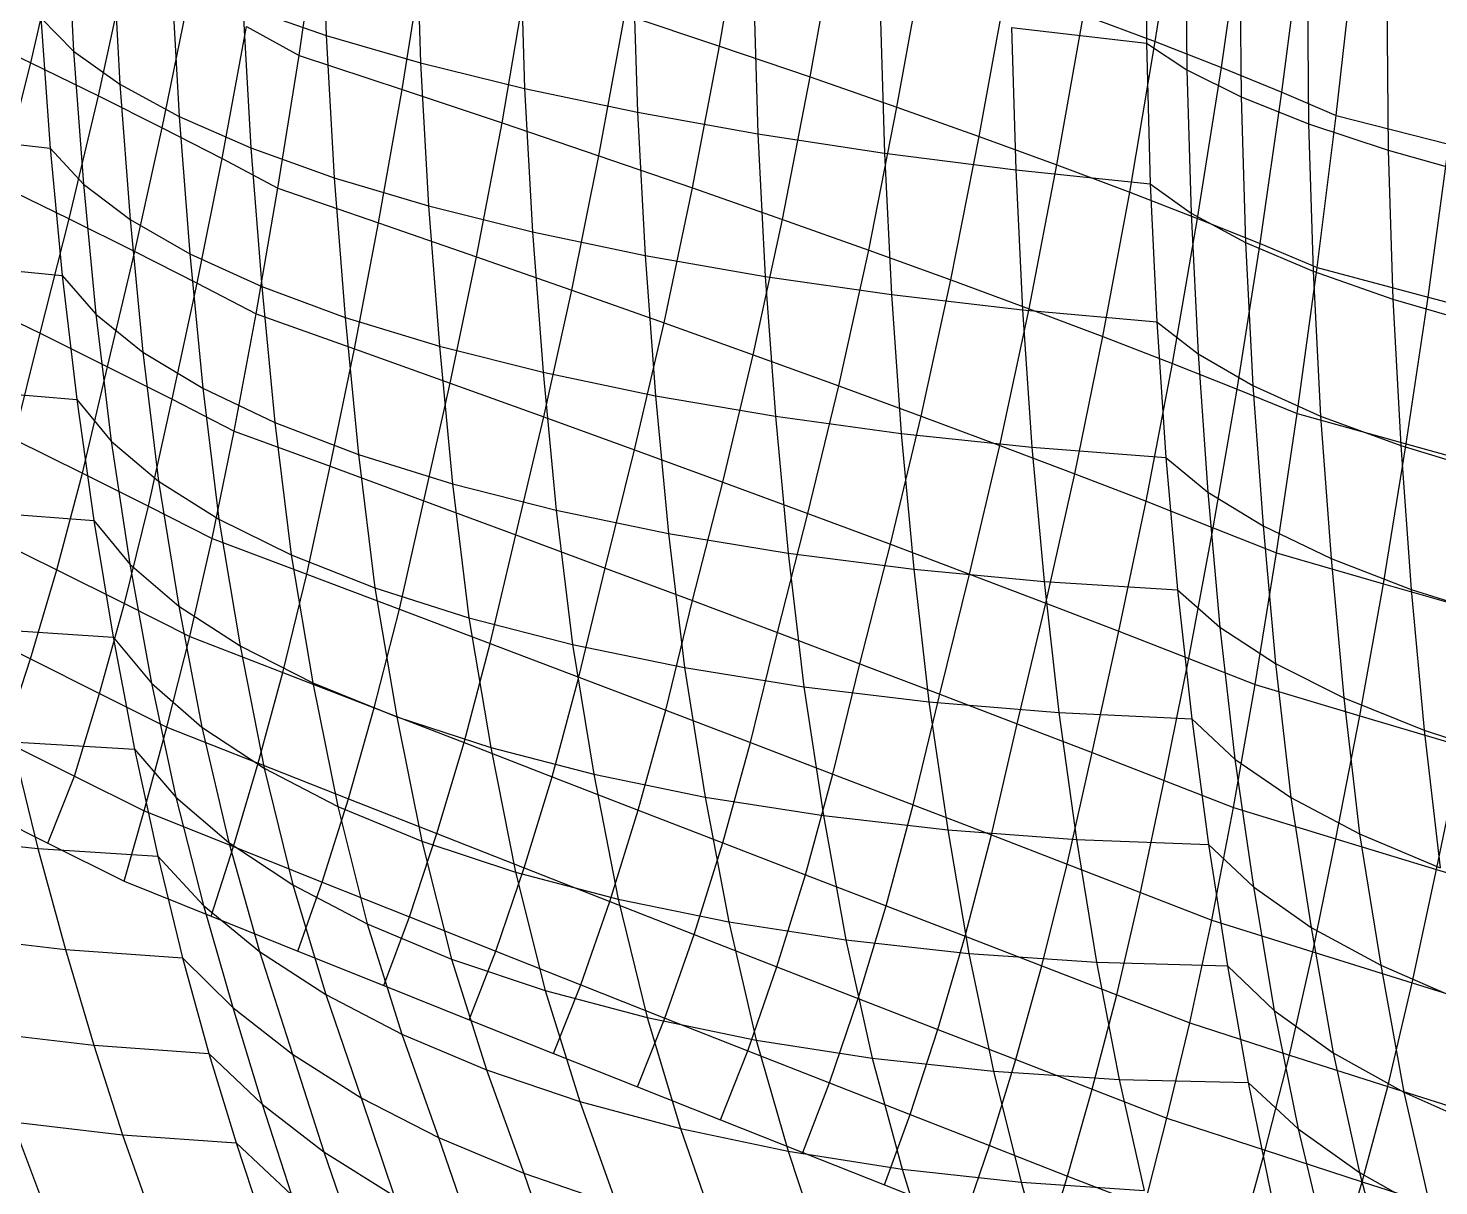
# Model space of a CAD drawing. Extents: x -429 to 429, y -1 to 209.
# Drawn here: x -356.14 to -336.37, y 52.91 to 69.14 of the extents above; entities that cross this region are included whole.
import ezdxf

# ---------------------------------------------------------------- set-up
doc = ezdxf.new("R2010")
doc.units = 0

msp = doc.modelspace()

# ---------------------------------------------------------------- linework, layer by layer
at = {"layer": 'default', "color": 5, "linetype": 'CONTINUOUS'}
for p, q in [((-352.03, 71.071, 107.164), (-351.962, 69.042, 107.386)), ((-340.48, 70.936, 100.663), (-340.464, 68.932, 100.829)), ((-340.48, 70.936, 100.663), (-340.464, 68.932, 100.829)), ((-355.604, 70.719, 114.248), (-355.504, 68.819, 114.49)), ((-350.708, 70.697, 105.741), (-350.641, 68.659, 105.966)), ((-339.914, 70.598, 98.745), (-339.898, 68.557, 98.914)), ((-354.962, 70.288, 112.392), (-354.856, 68.356, 112.643)), ((-349.247, 70.34, 104.47), (-349.181, 68.298, 104.697)), ((-339.155, 70.252, 96.9), (-339.139, 68.179, 97.072)), ((-347.663, 70.003, 103.367), (-347.599, 67.964, 103.593)), ((-354.135, 69.861, 110.617), (-354.025, 67.903, 110.875)), ((-338.212, 69.903, 95.148), (-338.195, 67.804, 95.323)), ((-345.974, 69.691, 102.441), (-345.912, 67.66, 102.666)), ((-353.131, 69.445, 108.942), (-351.962, 69.042, 107.386)), ((-353.131, 69.445, 108.942), (-353.019, 67.465, 109.207)), ((-344.198, 69.406, 101.705), (-344.139, 67.39, 101.926)), ((-337.094, 69.555, 93.509), (-337.077, 67.433, 93.686)), ((-355.961, 69.288, 116.399), (-355.504, 68.819, 114.49)), ((-355.961, 69.288, 116.399), (-355.831, 67.462, 116.67)), ((-355.961, 69.288, 116.399), (-355.831, 67.462, 116.67)), ((-351.962, 69.042, 107.386), (-350.641, 68.659, 105.966)), ((-351.962, 69.042, 107.386), (-351.849, 67.047, 107.656)), ((-342.355, 69.152, 101.166), (-340.464, 68.932, 100.829)), ((-342.355, 69.152, 101.166), (-342.298, 67.156, 101.381)), ((-355.504, 68.819, 114.49), (-354.856, 68.356, 112.643)), ((-355.504, 68.819, 114.49), (-355.366, 66.956, 114.771)), ((-340.464, 68.932, 100.829), (-339.898, 68.557, 98.914)), ((-340.464, 68.932, 100.829), (-340.411, 66.962, 101.038)), ((-340.464, 68.932, 100.829), (-340.411, 66.962, 101.038)), ((-350.641, 68.659, 105.966), (-349.181, 68.298, 104.697)), ((-350.641, 68.659, 105.966), (-350.528, 66.654, 106.239)), ((-339.898, 68.557, 98.914), (-339.139, 68.179, 97.072)), ((-339.898, 68.557, 98.914), (-339.84, 66.549, 99.13)), ((-354.856, 68.356, 112.643), (-354.025, 67.903, 110.875)), ((-354.856, 68.356, 112.643), (-354.712, 66.46, 112.932)), ((-349.181, 68.298, 104.697), (-347.599, 67.964, 103.593)), ((-349.181, 68.298, 104.697), (-349.071, 66.29, 104.971)), ((-339.139, 68.179, 97.072), (-338.195, 67.804, 95.323)), ((-339.139, 68.179, 97.072), (-339.077, 66.139, 97.294)), ((-354.025, 67.903, 110.875), (-353.019, 67.465, 109.207)), ((-354.025, 67.903, 110.875), (-353.876, 65.98, 111.173)), ((-347.599, 67.964, 103.593), (-345.912, 67.66, 102.666)), ((-347.599, 67.964, 103.593), (-347.492, 65.958, 103.867)), ((-357.622, 67.662, 117.128), (-355.831, 67.462, 116.67)), ((-345.912, 67.66, 102.666), (-344.139, 67.39, 101.926)), ((-345.912, 67.66, 102.666), (-345.808, 65.663, 102.937)), ((-338.195, 67.804, 95.323), (-337.077, 67.433, 93.686)), ((-338.195, 67.804, 95.323), (-338.13, 65.736, 95.55)), ((-355.831, 67.462, 116.67), (-355.366, 66.956, 114.771)), ((-355.831, 67.462, 116.67), (-355.663, 65.677, 116.977)), ((-355.831, 67.462, 116.67), (-355.663, 65.677, 116.977)), ((-353.019, 67.465, 109.207), (-351.849, 67.047, 107.656)), ((-353.019, 67.465, 109.207), (-352.867, 65.521, 109.512)), ((-337.077, 67.433, 93.686), (-335.797, 67.073, 92.179)), ((-337.077, 67.433, 93.686), (-337.011, 65.345, 93.918)), ((-344.139, 67.39, 101.926), (-342.298, 67.156, 101.381)), ((-344.139, 67.39, 101.926), (-344.039, 65.408, 102.193)), ((-351.849, 67.047, 107.656), (-350.528, 66.654, 106.239)), ((-351.849, 67.047, 107.656), (-351.697, 65.088, 107.966)), ((-342.298, 67.156, 101.381), (-340.411, 66.962, 101.038)), ((-342.298, 67.156, 101.381), (-342.203, 65.194, 101.641)), ((-355.366, 66.956, 114.771), (-354.712, 66.46, 112.932)), ((-355.366, 66.956, 114.771), (-355.192, 65.132, 115.088)), ((-340.411, 66.962, 101.038), (-339.84, 66.549, 99.13)), ((-340.411, 66.962, 101.038), (-340.32, 65.025, 101.288)), ((-340.411, 66.962, 101.038), (-340.32, 65.025, 101.288)), ((-350.528, 66.654, 106.239), (-349.071, 66.29, 104.971)), ((-350.528, 66.654, 106.239), (-350.376, 64.686, 106.553)), ((-354.712, 66.46, 112.932), (-353.876, 65.98, 111.173)), ((-354.712, 66.46, 112.932), (-354.533, 64.603, 113.258)), ((-339.84, 66.549, 99.13), (-339.077, 66.139, 97.294)), ((-339.84, 66.549, 99.13), (-339.741, 64.575, 99.389)), ((-349.071, 66.29, 104.971), (-347.492, 65.958, 103.867)), ((-349.071, 66.29, 104.971), (-348.921, 64.318, 105.288)), ((-339.077, 66.139, 97.294), (-338.13, 65.736, 95.55)), ((-339.077, 66.139, 97.294), (-338.973, 64.133, 97.562)), ((-357.45, 65.851, 117.442), (-355.663, 65.677, 116.977)), ((-353.876, 65.98, 111.173), (-352.867, 65.521, 109.512)), ((-353.876, 65.98, 111.173), (-353.694, 64.096, 111.506)), ((-347.492, 65.958, 103.867), (-345.808, 65.663, 102.937)), ((-347.492, 65.958, 103.867), (-347.345, 63.99, 104.183)), ((-355.663, 65.677, 116.977), (-355.192, 65.132, 115.088)), ((-355.663, 65.677, 116.977), (-355.459, 63.935, 117.319)), ((-355.663, 65.677, 116.977), (-355.459, 63.935, 117.319)), ((-345.808, 65.663, 102.937), (-344.039, 65.408, 102.193)), ((-345.808, 65.663, 102.937), (-345.666, 63.703, 103.251)), ((-338.13, 65.736, 95.55), (-337.011, 65.345, 93.918)), ((-338.13, 65.736, 95.55), (-338.023, 63.703, 95.826)), ((-352.867, 65.521, 109.512), (-351.697, 65.088, 107.966)), ((-352.867, 65.521, 109.512), (-352.683, 63.616, 109.851)), ((-344.039, 65.408, 102.193), (-342.203, 65.194, 101.641)), ((-344.039, 65.408, 102.193), (-343.901, 63.462, 102.501)), ((-337.011, 65.345, 93.918), (-335.73, 64.969, 92.416)), ((-337.011, 65.345, 93.918), (-336.901, 63.291, 94.2)), ((-355.192, 65.132, 115.088), (-354.533, 64.603, 113.258)), ((-355.192, 65.132, 115.088), (-354.979, 63.353, 115.442)), ((-351.697, 65.088, 107.966), (-350.376, 64.686, 106.553)), ((-351.697, 65.088, 107.966), (-351.511, 63.168, 108.311)), ((-342.203, 65.194, 101.641), (-340.32, 65.025, 101.288)), ((-342.203, 65.194, 101.641), (-342.07, 63.269, 101.942)), ((-340.32, 65.025, 101.288), (-339.741, 64.575, 99.389)), ((-340.32, 65.025, 101.288), (-340.192, 63.126, 101.58)), ((-340.32, 65.025, 101.288), (-340.192, 63.126, 101.58)), ((-350.376, 64.686, 106.553), (-348.921, 64.318, 105.288)), ((-350.376, 64.686, 106.553), (-350.191, 62.756, 106.902)), ((-354.533, 64.603, 113.258), (-353.694, 64.096, 111.506)), ((-354.533, 64.603, 113.258), (-354.312, 62.792, 113.623)), ((-339.741, 64.575, 99.389), (-338.973, 64.133, 97.562)), ((-339.741, 64.575, 99.389), (-339.605, 62.638, 99.691)), ((-348.921, 64.318, 105.288), (-347.345, 63.99, 104.183)), ((-348.921, 64.318, 105.288), (-348.737, 62.386, 105.638)), ((-357.239, 64.085, 117.794), (-355.459, 63.935, 117.319)), ((-353.694, 64.096, 111.506), (-352.683, 63.616, 109.851)), ((-353.694, 64.096, 111.506), (-353.468, 62.259, 111.881)), ((-338.973, 64.133, 97.562), (-338.023, 63.703, 95.826)), ((-338.973, 64.133, 97.562), (-338.831, 62.164, 97.873)), ((-355.459, 63.935, 117.319), (-354.979, 63.353, 115.442)), ((-355.459, 63.935, 117.319), (-355.221, 62.243, 117.694)), ((-355.459, 63.935, 117.319), (-355.221, 62.243, 117.694)), ((-347.345, 63.99, 104.183), (-345.666, 63.703, 103.251)), ((-347.345, 63.99, 104.183), (-347.164, 62.06, 104.533)), ((-345.666, 63.703, 103.251), (-343.901, 63.462, 102.501)), ((-345.666, 63.703, 103.251), (-345.488, 61.783, 103.599)), ((-338.023, 63.703, 95.826), (-336.901, 63.291, 94.2)), ((-338.023, 63.703, 95.826), (-337.876, 61.708, 96.145)), ((-352.683, 63.616, 109.851), (-351.511, 63.168, 108.311)), ((-352.683, 63.616, 109.851), (-352.454, 61.758, 110.234)), ((-354.979, 63.353, 115.442), (-354.312, 62.792, 113.623)), ((-354.979, 63.353, 115.442), (-354.714, 61.627, 115.838)), ((-343.901, 63.462, 102.501), (-342.07, 63.269, 101.942)), ((-343.901, 63.462, 102.501), (-343.727, 61.558, 102.846)), ((-336.901, 63.291, 94.2), (-335.619, 62.9, 92.703)), ((-336.901, 63.291, 94.2), (-336.752, 61.274, 94.527)), ((-351.511, 63.168, 108.311), (-350.191, 62.756, 106.902)), ((-351.511, 63.168, 108.311), (-351.281, 61.295, 108.701)), ((-342.07, 63.269, 101.942), (-340.192, 63.126, 101.58)), ((-342.07, 63.269, 101.942), (-341.901, 61.386, 102.281)), ((-340.192, 63.126, 101.58), (-339.605, 62.638, 99.691)), ((-340.192, 63.126, 101.58), (-340.028, 61.269, 101.911)), ((-340.192, 63.126, 101.58), (-340.028, 61.269, 101.911)), ((-354.312, 62.792, 113.623), (-353.468, 62.259, 111.881)), ((-354.312, 62.792, 113.623), (-354.028, 61.038, 114.039)), ((-350.191, 62.756, 106.902), (-348.737, 62.386, 105.638)), ((-350.191, 62.756, 106.902), (-349.962, 60.874, 107.296)), ((-339.605, 62.638, 99.691), (-338.831, 62.164, 97.873)), ((-339.605, 62.638, 99.691), (-339.435, 60.744, 100.031)), ((-356.985, 62.374, 118.195), (-355.221, 62.243, 117.694)), ((-348.737, 62.386, 105.638), (-347.164, 62.06, 104.533)), ((-348.737, 62.386, 105.638), (-348.51, 60.501, 106.034)), ((-355.221, 62.243, 117.694), (-354.714, 61.627, 115.838)), ((-355.221, 62.243, 117.694), (-354.95, 60.606, 118.098)), ((-355.221, 62.243, 117.694), (-354.95, 60.606, 118.098)), ((-353.468, 62.259, 111.881), (-352.454, 61.758, 110.234)), ((-353.468, 62.259, 111.881), (-353.17, 60.482, 112.317)), ((-338.831, 62.164, 97.873), (-337.876, 61.708, 96.145)), ((-338.831, 62.164, 97.873), (-338.656, 60.236, 98.222)), ((-347.164, 62.06, 104.533), (-345.488, 61.783, 103.599)), ((-347.164, 62.06, 104.533), (-346.94, 60.179, 104.929)), ((-352.454, 61.758, 110.234), (-351.281, 61.295, 108.701)), ((-352.454, 61.758, 110.234), (-352.148, 59.963, 110.687)), ((-345.488, 61.783, 103.599), (-343.727, 61.558, 102.846)), ((-345.488, 61.783, 103.599), (-345.269, 59.911, 103.992)), ((-337.876, 61.708, 96.145), (-336.752, 61.274, 94.527)), ((-337.876, 61.708, 96.145), (-337.698, 59.753, 96.503)), ((-354.714, 61.627, 115.838), (-354.028, 61.038, 114.039)), ((-354.714, 61.627, 115.838), (-354.414, 59.959, 116.265)), ((-343.727, 61.558, 102.846), (-341.901, 61.386, 102.281)), ((-343.727, 61.558, 102.846), (-343.515, 59.7, 103.234)), ((-341.901, 61.386, 102.281), (-340.028, 61.269, 101.911)), ((-341.901, 61.386, 102.281), (-341.695, 59.549, 102.661)), ((-351.281, 61.295, 108.701), (-349.962, 60.874, 107.296)), ((-351.281, 61.295, 108.701), (-350.973, 59.487, 109.166)), ((-340.028, 61.269, 101.911), (-339.435, 60.744, 100.031)), ((-340.028, 61.269, 101.911), (-339.828, 59.458, 102.28)), ((-340.028, 61.269, 101.911), (-339.828, 59.458, 102.28)), ((-336.752, 61.274, 94.527), (-335.47, 60.869, 93.035)), ((-336.752, 61.274, 94.527), (-336.572, 59.299, 94.891)), ((-354.028, 61.038, 114.039), (-353.17, 60.482, 112.317)), ((-354.028, 61.038, 114.039), (-353.706, 59.344, 114.49)), ((-356.696, 60.721, 118.627), (-354.95, 60.606, 118.098)), ((-349.962, 60.874, 107.296), (-348.51, 60.501, 106.034)), ((-349.962, 60.874, 107.296), (-349.655, 59.06, 107.77)), ((-339.435, 60.744, 100.031), (-338.656, 60.236, 98.222)), ((-339.435, 60.744, 100.031), (-339.227, 58.895, 100.413)), ((-354.95, 60.606, 118.098), (-354.414, 59.959, 116.265)), ((-354.95, 60.606, 118.098), (-354.65, 59.033, 118.527)), ((-354.95, 60.606, 118.098), (-354.65, 59.033, 118.527)), ((-353.17, 60.482, 112.317), (-352.148, 59.963, 110.687)), ((-353.17, 60.482, 112.317), (-352.833, 58.767, 112.788)), ((-348.51, 60.501, 106.034), (-346.94, 60.179, 104.929)), ((-348.51, 60.501, 106.034), (-348.21, 58.684, 106.513)), ((-346.94, 60.179, 104.929), (-345.269, 59.911, 103.992)), ((-346.94, 60.179, 104.929), (-346.65, 58.364, 105.406)), ((-338.656, 60.236, 98.222), (-337.698, 59.753, 96.503)), ((-338.656, 60.236, 98.222), (-338.44, 58.356, 98.615)), ((-354.414, 59.959, 116.265), (-353.706, 59.344, 114.49)), ((-354.414, 59.959, 116.265), (-354.071, 58.362, 116.727)), ((-352.148, 59.963, 110.687), (-350.973, 59.487, 109.166)), ((-352.148, 59.963, 110.687), (-351.802, 58.232, 111.177)), ((-345.269, 59.911, 103.992), (-343.515, 59.7, 103.234)), ((-345.269, 59.911, 103.992), (-344.992, 58.104, 104.461)), ((-337.698, 59.753, 96.503), (-336.572, 59.299, 94.891)), ((-337.698, 59.753, 96.503), (-337.477, 57.847, 96.906)), ((-343.515, 59.7, 103.234), (-341.695, 59.549, 102.661)), ((-343.515, 59.7, 103.234), (-343.251, 57.905, 103.688)), ((-341.695, 59.549, 102.661), (-339.828, 59.458, 102.28)), ((-341.695, 59.549, 102.661), (-341.446, 57.769, 103.094)), ((-353.706, 59.344, 114.49), (-352.833, 58.767, 112.788)), ((-353.706, 59.344, 114.49), (-353.329, 57.726, 114.984)), ((-350.973, 59.487, 109.166), (-349.655, 59.06, 107.77)), ((-350.973, 59.487, 109.166), (-350.624, 57.745, 109.671)), ((-339.828, 59.458, 102.28), (-339.227, 58.895, 100.413)), ((-339.828, 59.458, 102.28), (-339.595, 57.699, 102.685)), ((-339.828, 59.458, 102.28), (-339.595, 57.699, 102.685)), ((-356.37, 59.14, 119.1), (-354.65, 59.033, 118.527)), ((-356.37, 59.14, 119.1), (-356.007, 57.641, 119.611)), ((-336.572, 59.299, 94.891), (-335.288, 58.879, 93.404)), ((-336.572, 59.299, 94.891), (-336.348, 57.372, 95.302)), ((-354.65, 59.033, 118.527), (-354.071, 58.362, 116.727)), ((-354.65, 59.033, 118.527), (-354.324, 57.533, 118.979)), ((-354.65, 59.033, 118.527), (-354.324, 57.533, 118.979)), ((-349.655, 59.06, 107.77), (-348.21, 58.684, 106.513)), ((-349.655, 59.06, 107.77), (-349.309, 57.311, 108.284)), ((-352.833, 58.767, 112.788), (-351.802, 58.232, 111.177)), ((-352.833, 58.767, 112.788), (-352.432, 57.133, 113.312)), ((-339.227, 58.895, 100.413), (-338.44, 58.356, 98.615)), ((-339.227, 58.895, 100.413), (-338.966, 57.103, 100.843)), ((-348.21, 58.684, 106.513), (-346.65, 58.364, 105.406)), ((-348.21, 58.684, 106.513), (-347.87, 56.933, 107.031)), ((-354.071, 58.362, 116.727), (-353.329, 57.726, 114.984)), ((-354.071, 58.362, 116.727), (-353.684, 56.845, 117.222)), ((-346.65, 58.364, 105.406), (-344.992, 58.104, 104.461)), ((-346.65, 58.364, 105.406), (-346.321, 56.615, 105.922)), ((-338.44, 58.356, 98.615), (-337.477, 57.847, 96.906)), ((-338.44, 58.356, 98.615), (-338.158, 56.537, 99.068)), ((-351.802, 58.232, 111.177), (-350.624, 57.745, 109.671)), ((-351.802, 58.232, 111.177), (-351.388, 56.586, 111.727)), ((-344.992, 58.104, 104.461), (-343.251, 57.905, 103.688)), ((-344.992, 58.104, 104.461), (-344.677, 56.361, 104.969)), ((-357.634, 57.82, 120.387), (-356.007, 57.641, 119.611)), ((-350.624, 57.745, 109.671), (-349.309, 57.311, 108.284)), ((-350.624, 57.745, 109.671), (-350.205, 56.091, 110.241)), ((-343.251, 57.905, 103.688), (-341.446, 57.769, 103.094)), ((-343.251, 57.905, 103.688), (-342.953, 56.172, 104.18)), ((-341.446, 57.769, 103.094), (-339.595, 57.699, 102.685)), ((-341.446, 57.769, 103.094), (-341.165, 56.05, 103.563)), ((-337.477, 57.847, 96.906), (-336.348, 57.372, 95.302)), ((-337.477, 57.847, 96.906), (-337.181, 56.005, 97.38)), ((-356.007, 57.641, 119.611), (-354.324, 57.533, 118.979)), ((-356.007, 57.641, 119.611), (-355.617, 56.226, 120.144)), ((-353.329, 57.726, 114.984), (-352.432, 57.133, 113.312)), ((-353.329, 57.726, 114.984), (-352.896, 56.197, 115.521)), ((-339.595, 57.699, 102.685), (-338.966, 57.103, 100.843)), ((-339.595, 57.699, 102.685), (-339.331, 55.997, 103.123)), ((-339.595, 57.699, 102.685), (-339.331, 55.997, 103.123)), ((-354.324, 57.533, 118.979), (-353.684, 56.845, 117.222)), ((-354.324, 57.533, 118.979), (-353.975, 56.11, 119.45)), ((-354.324, 57.533, 118.979), (-353.975, 56.11, 119.45)), ((-349.309, 57.311, 108.284), (-347.87, 56.933, 107.031)), ((-349.309, 57.311, 108.284), (-348.894, 55.651, 108.868)), ((-352.432, 57.133, 113.312), (-351.388, 56.586, 111.727)), ((-352.432, 57.133, 113.312), (-351.967, 55.594, 113.888)), ((-338.966, 57.103, 100.843), (-338.158, 56.537, 99.068)), ((-338.966, 57.103, 100.843), (-338.676, 55.37, 101.304)), ((-353.684, 56.845, 117.222), (-352.896, 56.197, 115.521)), ((-353.684, 56.845, 117.222), (-353.27, 55.412, 117.739)), ((-347.87, 56.933, 107.031), (-346.321, 56.615, 105.922)), ((-347.87, 56.933, 107.031), (-347.466, 55.271, 107.62)), ((-351.388, 56.586, 111.727), (-350.205, 56.091, 110.241)), ((-351.388, 56.586, 111.727), (-350.904, 55.04, 112.336)), ((-346.321, 56.615, 105.922), (-344.677, 56.361, 104.969)), ((-346.321, 56.615, 105.922), (-345.934, 54.954, 106.508)), ((-357.206, 56.411, 120.965), (-355.617, 56.226, 120.144)), ((-344.677, 56.361, 104.969), (-342.953, 56.172, 104.18)), ((-344.677, 56.361, 104.969), (-344.31, 54.703, 105.541)), ((-338.158, 56.537, 99.068), (-337.181, 56.005, 97.38)), ((-338.158, 56.537, 99.068), (-337.849, 54.778, 99.553)), ((-355.617, 56.226, 120.144), (-353.975, 56.11, 119.45)), ((-355.617, 56.226, 120.144), (-355.222, 54.884, 120.666)), ((-352.896, 56.197, 115.521), (-351.967, 55.594, 113.888)), ((-352.896, 56.197, 115.521), (-352.434, 54.757, 116.083)), ((-342.953, 56.172, 104.18), (-341.165, 56.05, 103.563)), ((-342.953, 56.172, 104.18), (-342.61, 54.52, 104.728)), ((-353.975, 56.11, 119.45), (-353.27, 55.412, 117.739)), ((-353.975, 56.11, 119.45), (-353.607, 54.769, 119.934)), ((-353.975, 56.11, 119.45), (-353.607, 54.769, 119.934)), ((-350.205, 56.091, 110.241), (-348.894, 55.651, 108.868)), ((-350.205, 56.091, 110.241), (-349.715, 54.54, 110.877)), ((-341.165, 56.05, 103.563), (-339.331, 55.997, 103.123)), ((-341.165, 56.05, 103.563), (-340.848, 54.406, 104.075)), ((-339.331, 55.997, 103.123), (-338.676, 55.37, 101.304)), ((-339.331, 55.997, 103.123), (-339.038, 54.363, 103.589)), ((-339.331, 55.997, 103.123), (-339.038, 54.363, 103.589)), ((-337.181, 56.005, 97.38), (-336.043, 55.513, 95.795)), ((-337.181, 56.005, 97.38), (-336.858, 54.225, 97.885)), ((-351.967, 55.594, 113.888), (-350.904, 55.04, 112.336)), ((-351.967, 55.594, 113.888), (-351.471, 54.148, 114.491)), ((-348.894, 55.651, 108.868), (-347.466, 55.271, 107.62)), ((-348.894, 55.651, 108.868), (-348.409, 54.097, 109.522)), ((-353.27, 55.412, 117.739), (-352.434, 54.757, 116.083)), ((-353.27, 55.412, 117.739), (-352.862, 54.056, 118.257)), ((-338.676, 55.37, 101.304), (-337.849, 54.778, 99.553)), ((-338.676, 55.37, 101.304), (-338.34, 53.711, 101.806)), ((-347.466, 55.271, 107.62), (-345.934, 54.954, 106.508)), ((-347.466, 55.271, 107.62), (-346.995, 53.716, 108.281)), ((-356.785, 55.069, 121.516), (-355.222, 54.884, 120.666)), ((-350.904, 55.04, 112.336), (-349.715, 54.54, 110.877)), ((-350.904, 55.04, 112.336), (-350.388, 53.591, 112.974)), ((-355.222, 54.884, 120.666), (-353.607, 54.769, 119.934)), ((-355.222, 54.884, 120.666), (-354.818, 53.627, 121.187)), ((-345.934, 54.954, 106.508), (-344.31, 54.703, 105.541)), ((-345.934, 54.954, 106.508), (-345.486, 53.398, 107.163)), ((-337.849, 54.778, 99.553), (-336.858, 54.225, 97.885)), ((-337.849, 54.778, 99.553), (-337.48, 53.099, 100.088)), ((-353.607, 54.769, 119.934), (-352.862, 54.056, 118.257)), ((-353.607, 54.769, 119.934), (-353.225, 53.514, 120.425)), ((-353.607, 54.769, 119.934), (-353.225, 53.514, 120.425)), ((-352.434, 54.757, 116.083), (-351.471, 54.148, 114.491)), ((-352.434, 54.757, 116.083), (-351.995, 53.389, 116.631)), ((-344.31, 54.703, 105.541), (-342.61, 54.52, 104.728)), ((-344.31, 54.703, 105.541), (-343.891, 53.146, 106.177)), ((-349.715, 54.54, 110.877), (-348.409, 54.097, 109.522)), ((-349.715, 54.54, 110.877), (-349.192, 53.089, 111.542)), ((-342.61, 54.52, 104.728), (-340.848, 54.406, 104.075)), ((-342.61, 54.52, 104.728), (-342.223, 52.962, 105.33)), ((-340.848, 54.406, 104.075), (-339.038, 54.363, 103.589)), ((-340.848, 54.406, 104.075), (-340.495, 52.848, 104.63)), ((-339.038, 54.363, 103.589), (-338.34, 53.711, 101.806)), ((-339.038, 54.363, 103.589), (-338.72, 52.804, 104.08)), ((-339.038, 54.363, 103.589), (-338.72, 52.804, 104.08)), ((-336.858, 54.225, 97.885), (-335.712, 53.717, 96.317)), ((-336.858, 54.225, 97.885), (-336.467, 52.53, 98.451)), ((-352.862, 54.056, 118.257), (-351.995, 53.389, 116.631)), ((-352.862, 54.056, 118.257), (-352.449, 52.787, 118.776)), ((-351.471, 54.148, 114.491), (-350.388, 53.591, 112.974)), ((-351.471, 54.148, 114.491), (-351.01, 52.772, 115.068)), ((-348.409, 54.097, 109.522), (-346.995, 53.716, 108.281)), ((-348.409, 54.097, 109.522), (-347.89, 52.644, 110.205)), ((-356.36, 53.81, 122.06), (-354.818, 53.627, 121.187)), ((-356.36, 53.81, 122.06), (-355.927, 52.649, 122.603)), ((-354.818, 53.627, 121.187), (-353.225, 53.514, 120.425)), ((-354.818, 53.627, 121.187), (-354.407, 52.464, 121.708)), ((-350.388, 53.591, 112.974), (-349.192, 53.089, 111.542)), ((-350.388, 53.591, 112.974), (-349.914, 52.208, 113.575)), ((-346.995, 53.716, 108.281), (-345.486, 53.398, 107.163)), ((-346.995, 53.716, 108.281), (-346.492, 52.26, 108.97)), ((-338.34, 53.711, 101.806), (-337.48, 53.099, 100.088)), ((-338.34, 53.711, 101.806), (-337.962, 52.137, 102.343)), ((-353.225, 53.514, 120.425), (-352.449, 52.787, 118.776)), ((-353.225, 53.514, 120.425), (-352.838, 52.348, 120.916)), ((-353.225, 53.514, 120.425), (-352.838, 52.348, 120.916)), ((-351.995, 53.389, 116.631), (-351.01, 52.772, 115.068)), ((-351.995, 53.389, 116.631), (-351.557, 52.109, 117.177)), ((-345.486, 53.398, 107.163), (-343.891, 53.146, 106.177)), ((-345.486, 53.398, 107.163), (-345.005, 51.94, 107.846)), ((-349.192, 53.089, 111.542), (-347.89, 52.644, 110.205)), ((-349.192, 53.089, 111.542), (-348.713, 51.701, 112.161)), ((-343.891, 53.146, 106.177), (-342.223, 52.962, 105.33)), ((-343.891, 53.146, 106.177), (-343.44, 51.685, 106.84)), ((-337.48, 53.099, 100.088), (-336.467, 52.53, 98.451)), ((-337.48, 53.099, 100.088), (-337.058, 51.512, 100.67)), ((-342.223, 52.962, 105.33), (-340.495, 52.848, 104.63)), ((-342.223, 52.962, 105.33), (-341.807, 51.497, 105.959))]:
    msp.add_line(p, q, dxfattribs=at)
at = {"layer": 'default', "color": 3, "linetype": 'CONTINUOUS'}
for p, q in [((-340.342, 68.954, 139.763), (-340.005, 71.139, 139.924)), ((-346.451, 68.893, 145.492), (-346.09, 70.968, 145.705)), ((-352.344, 68.76, 148.903), (-352.059, 70.715, 149.025)), ((-352.344, 68.76, 148.903), (-352.059, 70.715, 149.025)), ((-339.414, 68.592, 138.39), (-339.098, 70.784, 138.533)), ((-356.103, 68.658, 154.098), (-355.689, 70.479, 154.323)), ((-345.178, 68.459, 144.433), (-344.805, 70.542, 144.653)), ((-338.567, 68.247, 136.965), (-338.28, 70.445, 137.088)), ((-350.9, 68.284, 148.09), (-350.587, 70.249, 148.253)), ((-355.155, 68.196, 152.82), (-354.756, 70.026, 153.03)), ((-343.963, 68.036, 143.308), (-343.583, 70.126, 143.529)), ((-337.805, 67.92, 135.493), (-337.554, 70.125, 135.593)), ((-337.805, 67.92, 135.493), (-337.554, 70.125, 135.593)), ((-349.498, 67.815, 147.211), (-349.159, 69.789, 147.405)), ((-342.809, 67.625, 142.121), (-342.43, 69.722, 142.337)), ((-354.26, 67.748, 151.504), (-353.887, 69.588, 151.694)), ((-348.139, 67.354, 146.266), (-347.779, 69.337, 146.484)), ((-347.779, 69.337, 146.484), (-346.451, 68.893, 145.492)), ((-341.721, 67.228, 140.875), (-341.348, 69.331, 141.08)), ((-341.348, 69.331, 141.08), (-340.342, 68.954, 139.763)), ((-357.105, 69.133, 155.335), (-356.103, 68.658, 154.098)), ((-353.422, 67.315, 150.151), (-353.082, 69.166, 150.317)), ((-353.082, 69.166, 150.317), (-352.344, 68.76, 148.903)), ((-346.828, 66.903, 145.259), (-346.451, 68.893, 145.492)), ((-346.451, 68.893, 145.492), (-345.178, 68.459, 144.433)), ((-340.7, 66.844, 139.574), (-340.342, 68.954, 139.763)), ((-340.342, 68.954, 139.763), (-339.414, 68.592, 138.39)), ((-356.532, 66.943, 153.851), (-356.103, 68.658, 154.098)), ((-356.103, 68.658, 154.098), (-355.155, 68.196, 152.82)), ((-352.64, 66.898, 148.765), (-352.344, 68.76, 148.903)), ((-352.64, 66.898, 148.765), (-352.344, 68.76, 148.903)), ((-352.344, 68.76, 148.903), (-350.9, 68.284, 148.09)), ((-345.567, 66.462, 144.191), (-345.178, 68.459, 144.433)), ((-345.178, 68.459, 144.433), (-343.963, 68.036, 143.308)), ((-339.75, 66.476, 138.22), (-339.414, 68.592, 138.39)), ((-339.414, 68.592, 138.39), (-338.567, 68.247, 136.965)), ((-351.228, 66.413, 147.907), (-350.9, 68.284, 148.09)), ((-350.9, 68.284, 148.09), (-349.498, 67.815, 147.211)), ((-338.873, 66.123, 136.818), (-338.567, 68.247, 136.965)), ((-338.567, 68.247, 136.965), (-337.805, 67.92, 135.493)), ((-355.566, 66.472, 152.589), (-355.155, 68.196, 152.82)), ((-355.155, 68.196, 152.82), (-354.26, 67.748, 151.504)), ((-344.358, 66.032, 143.065), (-343.963, 68.036, 143.308)), ((-343.963, 68.036, 143.308), (-342.809, 67.625, 142.121)), ((-338.071, 65.788, 135.371), (-337.805, 67.92, 135.493)), ((-338.071, 65.788, 135.371), (-337.805, 67.92, 135.493)), ((-337.805, 67.92, 135.493), (-336.225, 67.517, 134.825)), ((-354.646, 66.014, 151.295), (-354.26, 67.748, 151.504)), ((-354.26, 67.748, 151.504), (-353.422, 67.315, 150.151)), ((-349.854, 65.937, 146.992), (-349.498, 67.815, 147.211)), ((-349.498, 67.815, 147.211), (-348.139, 67.354, 146.266)), ((-343.205, 65.614, 141.883), (-342.809, 67.625, 142.121)), ((-342.809, 67.625, 142.121), (-341.721, 67.228, 140.875)), ((-336.516, 65.374, 134.661), (-336.225, 67.517, 134.825)), ((-353.771, 65.569, 149.968), (-353.422, 67.315, 150.151)), ((-353.422, 67.315, 150.151), (-352.64, 66.898, 148.765)), ((-348.519, 65.47, 146.022), (-348.139, 67.354, 146.266)), ((-348.139, 67.354, 146.266), (-346.828, 66.903, 145.259)), ((-342.11, 65.209, 140.647), (-341.721, 67.228, 140.875)), ((-341.721, 67.228, 140.875), (-340.7, 66.844, 139.574)), ((-356.532, 66.943, 153.851), (-355.566, 66.472, 152.589)), ((-352.945, 65.138, 148.611), (-352.64, 66.898, 148.765)), ((-352.945, 65.138, 148.611), (-352.64, 66.898, 148.765)), ((-352.64, 66.898, 148.765), (-351.228, 66.413, 147.907)), ((-347.227, 65.012, 144.997), (-346.828, 66.903, 145.259)), ((-346.828, 66.903, 145.259), (-345.567, 66.462, 144.191)), ((-341.074, 64.819, 139.361), (-340.7, 66.844, 139.574)), ((-340.7, 66.844, 139.574), (-339.75, 66.476, 138.22)), ((-355.974, 64.865, 152.351), (-355.566, 66.472, 152.589)), ((-355.566, 66.472, 152.589), (-354.646, 66.014, 151.295)), ((-345.978, 64.565, 143.92), (-345.567, 66.462, 144.191)), ((-345.567, 66.462, 144.191), (-344.358, 66.032, 143.065)), ((-340.102, 64.443, 138.028), (-339.75, 66.476, 138.22)), ((-339.75, 66.476, 138.22), (-338.873, 66.123, 136.818)), ((-351.567, 64.648, 147.707), (-351.228, 66.413, 147.907)), ((-351.228, 66.413, 147.907), (-349.854, 65.937, 146.992)), ((-339.194, 64.083, 136.649), (-338.873, 66.123, 136.818)), ((-338.873, 66.123, 136.818), (-338.071, 65.788, 135.371)), ((-355.028, 64.397, 151.076), (-354.646, 66.014, 151.295)), ((-354.646, 66.014, 151.295), (-353.771, 65.569, 149.968)), ((-350.223, 64.167, 146.755), (-349.854, 65.937, 146.992)), ((-349.854, 65.937, 146.992), (-348.519, 65.47, 146.022)), ((-344.776, 64.128, 142.791), (-344.358, 66.032, 143.065)), ((-344.358, 66.032, 143.065), (-343.205, 65.614, 141.883)), ((-338.352, 63.739, 135.229), (-338.071, 65.788, 135.371)), ((-338.352, 63.739, 135.229), (-338.071, 65.788, 135.371)), ((-338.071, 65.788, 135.371), (-336.516, 65.374, 134.661)), ((-354.121, 63.94, 149.774), (-353.771, 65.569, 149.968)), ((-353.771, 65.569, 149.968), (-352.945, 65.138, 148.611)), ((-348.913, 63.694, 145.757), (-348.519, 65.47, 146.022)), ((-348.519, 65.47, 146.022), (-347.227, 65.012, 144.997)), ((-343.623, 63.704, 141.614), (-343.205, 65.614, 141.883)), ((-343.205, 65.614, 141.883), (-342.11, 65.209, 140.647)), ((-356.956, 65.346, 153.597), (-355.974, 64.865, 152.351)), ((-336.823, 63.315, 134.475), (-336.516, 65.374, 134.661)), ((-336.516, 65.374, 134.661), (-335.002, 64.966, 133.87)), ((-353.253, 63.495, 148.445), (-352.945, 65.138, 148.611)), ((-353.253, 63.495, 148.445), (-352.945, 65.138, 148.611)), ((-352.945, 65.138, 148.611), (-351.567, 64.648, 147.707)), ((-342.519, 63.293, 140.39), (-342.11, 65.209, 140.647)), ((-342.11, 65.209, 140.647), (-341.074, 64.819, 139.361)), ((-356.34, 63.382, 152.134), (-355.974, 64.865, 152.351)), ((-355.974, 64.865, 152.351), (-355.028, 64.397, 151.076)), ((-347.64, 63.232, 144.713), (-347.227, 65.012, 144.997)), ((-347.227, 65.012, 144.997), (-345.978, 64.565, 143.92)), ((-341.468, 62.894, 139.122), (-341.074, 64.819, 139.361)), ((-341.074, 64.819, 139.361), (-340.102, 64.443, 138.028)), ((-351.908, 63.002, 147.498), (-351.567, 64.648, 147.707)), ((-351.567, 64.648, 147.707), (-350.223, 64.167, 146.755)), ((-346.405, 62.779, 143.625), (-345.978, 64.565, 143.92)), ((-345.978, 64.565, 143.92), (-344.776, 64.128, 142.791)), ((-355.38, 62.906, 150.87), (-355.028, 64.397, 151.076)), ((-355.028, 64.397, 151.076), (-354.121, 63.94, 149.774)), ((-340.47, 62.51, 137.81), (-340.102, 64.443, 138.028)), ((-340.102, 64.443, 138.028), (-339.194, 64.083, 136.649)), ((-350.592, 62.517, 146.512), (-350.223, 64.167, 146.755)), ((-350.223, 64.167, 146.755), (-348.913, 63.694, 145.757)), ((-345.21, 62.337, 142.495), (-344.776, 64.128, 142.791)), ((-344.776, 64.128, 142.791), (-343.623, 63.704, 141.614)), ((-339.528, 62.14, 136.458), (-339.194, 64.083, 136.649)), ((-339.194, 64.083, 136.649), (-338.352, 63.739, 135.229)), ((-354.454, 62.442, 149.582), (-354.121, 63.94, 149.774)), ((-354.121, 63.94, 149.774), (-353.253, 63.495, 148.445)), ((-349.306, 62.041, 145.488), (-348.913, 63.694, 145.757)), ((-348.913, 63.694, 145.757), (-347.64, 63.232, 144.713)), ((-344.055, 61.907, 141.322), (-343.623, 63.704, 141.614)), ((-343.623, 63.704, 141.614), (-342.519, 63.293, 140.39)), ((-338.644, 61.786, 135.068), (-338.352, 63.739, 135.229)), ((-338.644, 61.786, 135.068), (-338.352, 63.739, 135.229)), ((-338.352, 63.739, 135.229), (-336.823, 63.315, 134.475)), ((-353.561, 61.989, 148.269), (-353.253, 63.495, 148.445)), ((-353.561, 61.989, 148.269), (-353.253, 63.495, 148.445)), ((-353.253, 63.495, 148.445), (-351.908, 63.002, 147.498)), ((-356.34, 63.382, 152.134), (-355.38, 62.906, 150.87)), ((-342.943, 61.488, 140.11), (-342.519, 63.293, 140.39)), ((-342.519, 63.293, 140.39), (-341.468, 62.894, 139.122)), ((-337.144, 61.354, 134.267), (-336.823, 63.315, 134.475)), ((-336.823, 63.315, 134.475), (-335.332, 62.898, 133.65)), ((-348.051, 61.574, 144.426), (-347.64, 63.232, 144.713)), ((-347.64, 63.232, 144.713), (-346.405, 62.779, 143.625)), ((-355.739, 61.548, 150.648), (-355.38, 62.906, 150.87)), ((-355.38, 62.906, 150.87), (-354.454, 62.442, 149.582)), ((-352.236, 61.489, 147.296), (-351.908, 63.002, 147.498)), ((-351.908, 63.002, 147.498), (-350.592, 62.517, 146.512)), ((-341.874, 61.081, 138.859), (-341.468, 62.894, 139.122)), ((-341.468, 62.894, 139.122), (-340.47, 62.51, 137.81)), ((-346.828, 61.117, 143.328), (-346.405, 62.779, 143.625)), ((-346.405, 62.779, 143.625), (-345.21, 62.337, 142.495)), ((-350.937, 60.998, 146.289), (-350.592, 62.517, 146.512)), ((-350.592, 62.517, 146.512), (-349.306, 62.041, 145.488)), ((-340.851, 60.688, 137.572), (-340.47, 62.51, 137.81)), ((-340.47, 62.51, 137.81), (-339.528, 62.14, 136.458)), ((-354.792, 61.075, 149.374), (-354.454, 62.442, 149.582)), ((-354.454, 62.442, 149.582), (-353.561, 61.989, 148.269)), ((-345.638, 60.669, 142.194), (-345.21, 62.337, 142.495)), ((-345.21, 62.337, 142.495), (-344.055, 61.907, 141.322)), ((-339.873, 60.307, 136.248), (-339.528, 62.14, 136.458)), ((-339.528, 62.14, 136.458), (-338.644, 61.786, 135.068)), ((-356.714, 62.031, 151.901), (-355.739, 61.548, 150.648)), ((-353.874, 60.614, 148.079), (-353.561, 61.989, 148.269)), ((-353.874, 60.614, 148.079), (-353.561, 61.989, 148.269)), ((-353.561, 61.989, 148.269), (-352.236, 61.489, 147.296)), ((-349.665, 60.516, 145.249), (-349.306, 62.041, 145.488)), ((-349.306, 62.041, 145.488), (-348.051, 61.574, 144.426)), ((-344.482, 60.233, 141.026), (-344.055, 61.907, 141.322)), ((-344.055, 61.907, 141.322), (-342.943, 61.488, 140.11)), ((-338.943, 59.94, 134.891), (-338.644, 61.786, 135.068)), ((-338.943, 59.94, 134.891), (-338.644, 61.786, 135.068)), ((-338.644, 61.786, 135.068), (-337.144, 61.354, 134.267)), ((-356.109, 60.299, 150.407), (-355.739, 61.548, 150.648)), ((-355.739, 61.548, 150.648), (-354.792, 61.075, 149.374)), ((-348.42, 60.043, 144.175), (-348.051, 61.574, 144.426)), ((-348.051, 61.574, 144.426), (-346.828, 61.117, 143.328)), ((-352.57, 60.109, 147.079), (-352.236, 61.489, 147.296)), ((-352.236, 61.489, 147.296), (-350.937, 60.998, 146.289)), ((-343.361, 59.807, 139.824), (-342.943, 61.488, 140.11)), ((-342.943, 61.488, 140.11), (-341.874, 61.081, 138.859)), ((-337.476, 59.504, 134.04), (-337.144, 61.354, 134.267)), ((-337.144, 61.354, 134.267), (-335.679, 60.931, 133.404)), ((-347.204, 59.58, 143.07), (-346.828, 61.117, 143.328)), ((-346.828, 61.117, 143.328), (-345.638, 60.669, 142.194)), ((-355.141, 59.817, 149.148), (-354.792, 61.075, 149.374)), ((-354.792, 61.075, 149.374), (-353.874, 60.614, 148.079)), ((-351.289, 59.613, 146.05), (-350.937, 60.998, 146.289)), ((-350.937, 60.998, 146.289), (-349.665, 60.516, 145.249)), ((-342.276, 59.392, 138.589), (-341.874, 61.081, 138.859)), ((-341.874, 61.081, 138.859), (-340.851, 60.688, 137.572)), ((-357.1, 60.791, 151.647), (-356.109, 60.299, 150.407)), ((-354.196, 59.344, 147.872), (-353.874, 60.614, 148.079)), ((-354.196, 59.344, 147.872), (-353.874, 60.614, 148.079)), ((-353.874, 60.614, 148.079), (-352.57, 60.109, 147.079)), ((-350.031, 59.126, 144.992), (-349.665, 60.516, 145.249)), ((-349.665, 60.516, 145.249), (-348.42, 60.043, 144.175)), ((-346.017, 59.128, 141.933), (-345.638, 60.669, 142.194)), ((-345.638, 60.669, 142.194), (-344.482, 60.233, 141.026)), ((-341.228, 58.988, 137.323), (-340.851, 60.688, 137.572)), ((-340.851, 60.688, 137.572), (-339.873, 60.307, 136.248)), ((-356.484, 59.154, 150.154), (-356.109, 60.299, 150.407)), ((-356.109, 60.299, 150.407), (-355.141, 59.817, 149.148)), ((-344.86, 58.685, 140.766), (-344.482, 60.233, 141.026)), ((-344.482, 60.233, 141.026), (-343.361, 59.807, 139.824)), ((-340.218, 58.597, 136.027), (-339.873, 60.307, 136.248)), ((-339.873, 60.307, 136.248), (-338.943, 59.94, 134.891)), ((-352.915, 58.838, 146.843), (-352.57, 60.109, 147.079)), ((-352.57, 60.109, 147.079), (-351.289, 59.613, 146.05)), ((-348.797, 58.649, 143.907), (-348.42, 60.043, 144.175)), ((-348.42, 60.043, 144.175), (-347.204, 59.58, 143.07)), ((-339.247, 58.217, 134.701), (-338.943, 59.94, 134.891)), ((-339.247, 58.217, 134.701), (-338.943, 59.94, 134.891)), ((-338.943, 59.94, 134.891), (-337.476, 59.504, 134.04)), ((-355.491, 58.658, 148.914), (-355.141, 59.817, 149.148)), ((-355.141, 59.817, 149.148), (-354.196, 59.344, 147.872)), ((-343.733, 58.253, 139.569), (-343.361, 59.807, 139.824)), ((-343.361, 59.807, 139.824), (-342.276, 59.392, 138.589)), ((-351.652, 58.34, 145.791), (-351.289, 59.613, 146.05)), ((-351.289, 59.613, 146.05), (-350.031, 59.126, 144.992)), ((-347.588, 58.181, 142.794), (-347.204, 59.58, 143.07)), ((-347.204, 59.58, 143.07), (-346.017, 59.128, 141.933)), ((-354.516, 58.17, 147.66), (-354.196, 59.344, 147.872)), ((-354.516, 58.17, 147.66), (-354.196, 59.344, 147.872)), ((-354.196, 59.344, 147.872), (-352.915, 58.838, 146.843)), ((-342.639, 57.832, 138.343), (-342.276, 59.392, 138.589)), ((-342.276, 59.392, 138.589), (-341.228, 58.988, 137.323)), ((-337.81, 57.778, 133.803), (-337.476, 59.504, 134.04)), ((-337.476, 59.504, 134.04), (-336.04, 59.077, 133.137)), ((-356.484, 59.154, 150.154), (-355.491, 58.658, 148.914)), ((-350.41, 57.851, 144.716), (-350.031, 59.126, 144.992)), ((-350.031, 59.126, 144.992), (-348.797, 58.649, 143.907)), ((-346.404, 57.723, 141.654), (-346.017, 59.128, 141.933)), ((-346.017, 59.128, 141.933), (-344.86, 58.685, 140.766)), ((-341.576, 57.422, 137.089), (-341.228, 58.988, 137.323)), ((-341.228, 58.988, 137.323), (-340.218, 58.597, 136.027)), ((-336.401, 57.348, 132.864), (-336.04, 59.077, 133.137)), ((-353.261, 57.668, 146.599), (-352.915, 58.838, 146.843)), ((-352.915, 58.838, 146.843), (-351.652, 58.34, 145.791)), ((-355.864, 57.719, 148.646), (-355.491, 58.658, 148.914)), ((-355.491, 58.658, 148.914), (-354.516, 58.17, 147.66)), ((-349.187, 57.37, 143.617), (-348.797, 58.649, 143.907)), ((-348.797, 58.649, 143.907), (-347.588, 58.181, 142.794)), ((-345.245, 57.275, 140.488), (-344.86, 58.685, 140.766)), ((-344.86, 58.685, 140.766), (-343.733, 58.253, 139.569)), ((-340.546, 57.024, 135.808), (-340.218, 58.597, 136.027)), ((-340.218, 58.597, 136.027), (-339.247, 58.217, 134.701)), ((-352.021, 57.172, 145.52), (-351.652, 58.34, 145.791)), ((-351.652, 58.34, 145.791), (-350.41, 57.851, 144.716)), ((-356.931, 58.253, 149.821), (-355.864, 57.719, 148.646)), ((-354.797, 57.186, 147.471), (-354.516, 58.17, 147.66)), ((-354.797, 57.186, 147.471), (-354.516, 58.17, 147.66)), ((-354.516, 58.17, 147.66), (-353.261, 57.668, 146.599)), ((-347.985, 56.899, 142.496), (-347.588, 58.181, 142.794)), ((-347.588, 58.181, 142.794), (-346.404, 57.723, 141.654)), ((-344.113, 56.838, 139.296), (-343.733, 58.253, 139.569)), ((-343.733, 58.253, 139.569), (-342.639, 57.832, 138.343)), ((-339.55, 56.637, 134.5), (-339.247, 58.217, 134.701)), ((-339.55, 56.637, 134.5), (-339.247, 58.217, 134.701)), ((-339.247, 58.217, 134.701), (-337.81, 57.778, 133.803)), ((-350.796, 56.684, 144.424), (-350.41, 57.851, 144.716)), ((-350.41, 57.851, 144.716), (-349.187, 57.37, 143.617)), ((-343.008, 56.411, 138.079), (-342.639, 57.832, 138.343)), ((-342.639, 57.832, 138.343), (-341.576, 57.422, 137.089)), ((-338.132, 56.193, 133.575), (-337.81, 57.778, 133.803)), ((-337.81, 57.778, 133.803), (-336.401, 57.348, 132.864)), ((-355.864, 57.719, 148.646), (-354.797, 57.186, 147.471)), ((-353.574, 56.692, 146.373), (-353.261, 57.668, 146.599)), ((-353.261, 57.668, 146.599), (-352.021, 57.172, 145.52)), ((-346.804, 56.436, 141.353), (-346.404, 57.723, 141.654)), ((-346.404, 57.723, 141.654), (-345.245, 57.275, 140.488)), ((-349.586, 56.204, 143.311), (-349.187, 57.37, 143.617)), ((-349.187, 57.37, 143.617), (-347.985, 56.899, 142.496)), ((-341.93, 55.995, 136.838), (-341.576, 57.422, 137.089)), ((-341.576, 57.422, 137.089), (-340.546, 57.024, 135.808)), ((-336.739, 55.757, 132.613), (-336.401, 57.348, 132.864)), ((-336.401, 57.348, 132.864), (-335.019, 56.927, 131.883)), ((-354.797, 57.186, 147.471), (-353.574, 56.692, 146.373)), ((-352.359, 56.204, 145.264), (-352.021, 57.172, 145.52)), ((-352.021, 57.172, 145.52), (-350.796, 56.684, 144.424)), ((-345.644, 55.983, 140.188), (-345.245, 57.275, 140.488)), ((-345.245, 57.275, 140.488), (-344.113, 56.838, 139.296)), ((-340.88, 55.59, 135.572), (-340.546, 57.024, 135.808)), ((-340.546, 57.024, 135.808), (-339.55, 56.637, 134.5)), ((-348.392, 55.73, 142.18), (-347.985, 56.899, 142.496)), ((-347.985, 56.899, 142.496), (-346.804, 56.436, 141.353)), ((-344.505, 55.54, 139.001), (-344.113, 56.838, 139.296)), ((-344.113, 56.838, 139.296), (-343.008, 56.411, 138.079)), ((-353.574, 56.692, 146.373), (-352.359, 56.204, 145.264)), ((-351.155, 55.72, 144.144), (-350.796, 56.684, 144.424)), ((-350.796, 56.684, 144.424), (-349.586, 56.204, 143.311)), ((-339.859, 55.196, 134.284), (-339.55, 56.637, 134.5)), ((-339.859, 55.196, 134.284), (-339.55, 56.637, 134.5)), ((-339.55, 56.637, 134.5), (-338.132, 56.193, 133.575)), ((-347.214, 55.264, 141.033), (-346.804, 56.436, 141.353)), ((-346.804, 56.436, 141.353), (-345.644, 55.983, 140.188)), ((-343.389, 55.106, 137.794), (-343.008, 56.411, 138.079)), ((-343.008, 56.411, 138.079), (-341.93, 55.995, 136.838)), ((-352.359, 56.204, 145.264), (-351.155, 55.72, 144.144)), ((-349.961, 55.241, 143.014), (-349.586, 56.204, 143.311)), ((-349.586, 56.204, 143.311), (-348.392, 55.73, 142.18)), ((-338.46, 54.746, 133.329), (-338.132, 56.193, 133.575)), ((-338.132, 56.193, 133.575), (-336.739, 55.757, 132.613)), ((-346.052, 54.806, 139.869), (-345.644, 55.983, 140.188)), ((-345.644, 55.983, 140.188), (-344.505, 55.54, 139.001)), ((-342.295, 54.682, 136.566), (-341.93, 55.995, 136.838)), ((-341.93, 55.995, 136.838), (-340.88, 55.59, 135.572)), ((-351.155, 55.72, 144.144), (-349.961, 55.241, 143.014)), ((-348.776, 54.768, 141.873), (-348.392, 55.73, 142.18)), ((-348.392, 55.73, 142.18), (-347.214, 55.264, 141.033)), ((-341.224, 54.267, 135.317), (-340.88, 55.59, 135.572)), ((-340.88, 55.59, 135.572), (-339.859, 55.196, 134.284)), ((-337.083, 54.306, 132.344), (-336.739, 55.757, 132.613)), ((-336.739, 55.757, 132.613), (-335.37, 55.33, 131.615)), ((-344.906, 54.355, 138.689), (-344.505, 55.54, 139.001)), ((-344.505, 55.54, 139.001), (-343.389, 55.106, 137.794)), ((-349.961, 55.241, 143.014), (-348.776, 54.768, 141.873)), ((-347.601, 54.3, 140.721), (-347.214, 55.264, 141.033)), ((-347.214, 55.264, 141.033), (-346.052, 54.806, 139.869)), ((-340.177, 53.863, 134.05), (-339.859, 55.196, 134.284)), ((-340.177, 53.863, 134.05), (-339.859, 55.196, 134.284)), ((-339.859, 55.196, 134.284), (-338.46, 54.746, 133.329)), ((-343.778, 53.912, 137.493), (-343.389, 55.106, 137.794)), ((-343.389, 55.106, 137.794), (-342.295, 54.682, 136.566)), ((-346.437, 53.836, 139.559), (-346.052, 54.806, 139.869)), ((-346.052, 54.806, 139.869), (-344.906, 54.355, 138.689)), ((-348.776, 54.768, 141.873), (-347.601, 54.3, 140.721)), ((-342.665, 53.477, 136.28), (-342.295, 54.682, 136.566)), ((-342.295, 54.682, 136.566), (-341.224, 54.267, 135.317)), ((-338.799, 53.413, 133.065), (-338.46, 54.746, 133.329)), ((-338.46, 54.746, 133.329), (-337.083, 54.306, 132.344)), ((-347.601, 54.3, 140.721), (-346.437, 53.836, 139.559)), ((-345.283, 53.378, 138.387), (-344.906, 54.355, 138.689)), ((-344.906, 54.355, 138.689), (-343.778, 53.912, 137.493)), ((-341.571, 53.05, 135.053), (-341.224, 54.267, 135.317)), ((-341.224, 54.267, 135.317), (-340.177, 53.863, 134.05)), ((-337.44, 52.971, 132.054), (-337.083, 54.306, 132.344)), ((-337.083, 54.306, 132.344), (-335.729, 53.875, 131.327)), ((-346.437, 53.836, 139.559), (-345.283, 53.378, 138.387)), ((-344.139, 52.925, 137.204), (-343.778, 53.912, 137.493)), ((-343.778, 53.912, 137.493), (-342.665, 53.477, 136.28)), ((-340.493, 52.631, 133.81), (-340.177, 53.863, 134.05)), ((-340.493, 52.631, 133.81), (-340.177, 53.863, 134.05)), ((-340.177, 53.863, 134.05), (-338.799, 53.413, 133.065)), ((-343.005, 52.478, 136.011), (-342.665, 53.477, 136.28)), ((-342.665, 53.477, 136.28), (-341.571, 53.05, 135.053)), ((-339.14, 52.185, 132.79), (-338.799, 53.413, 133.065)), ((-338.799, 53.413, 133.065), (-337.44, 52.971, 132.054)), ((-345.283, 53.378, 138.387), (-344.139, 52.925, 137.204)), ((-341.883, 52.035, 134.809), (-341.571, 53.05, 135.053)), ((-341.571, 53.05, 135.053), (-340.493, 52.631, 133.81)), ((-344.139, 52.925, 137.204), (-343.005, 52.478, 136.011)), ((-337.801, 51.747, 131.751), (-337.44, 52.971, 132.054)), ((-337.44, 52.971, 132.054), (-336.099, 52.538, 131.018))]:
    msp.add_line(p, q, dxfattribs=at)

doc.saveas('drawing.dxf')
